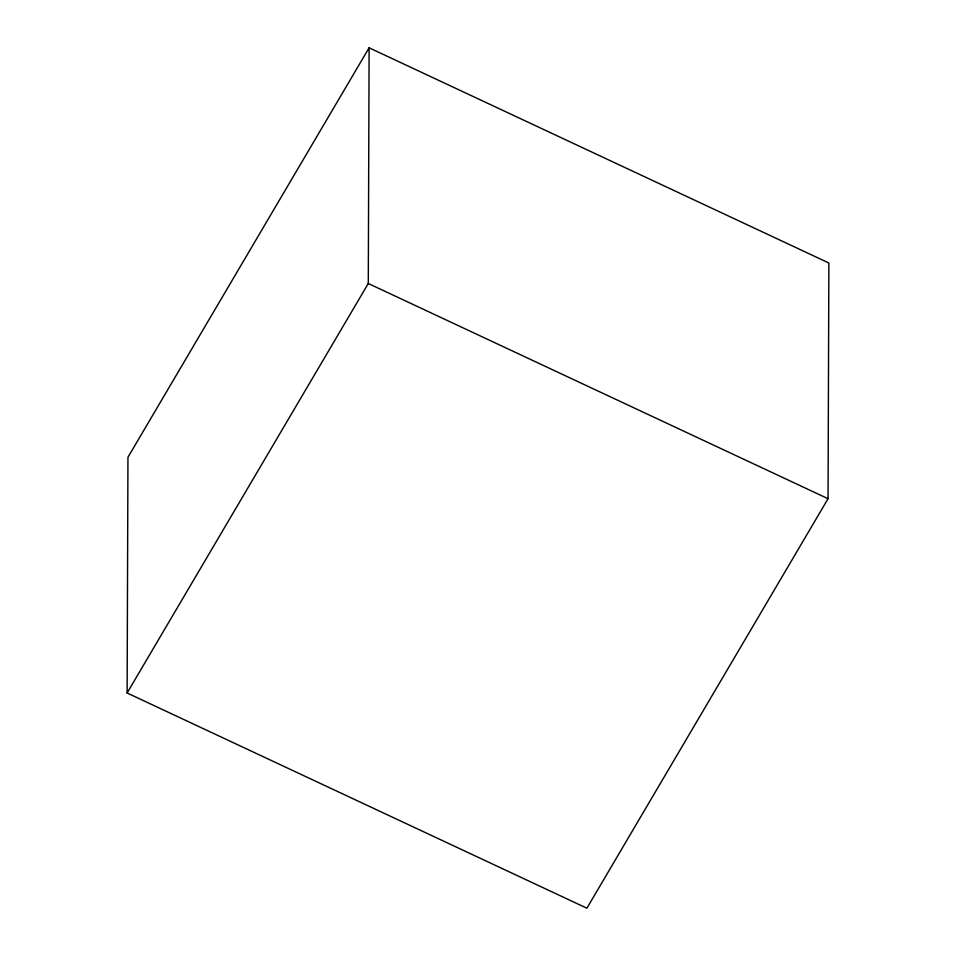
<?xml version="1.0" encoding="UTF-8"?>
<svg xmlns="http://www.w3.org/2000/svg" width="956" height="956" viewBox="0 0 956 956"><rect width="100%" height="100%" fill="white"/><g stroke="black" fill="none" stroke-linecap="round" stroke-linejoin="round"><path stroke-width="1.43" d="M127.124 692.992L127.949 457.291L369.112 47.8L828.876 263.008L828.051 498.709L586.888 908.2L127.124 692.992L368.287 283.502L369.112 47.8M368.287 283.502L828.051 498.709"/></g></svg>
